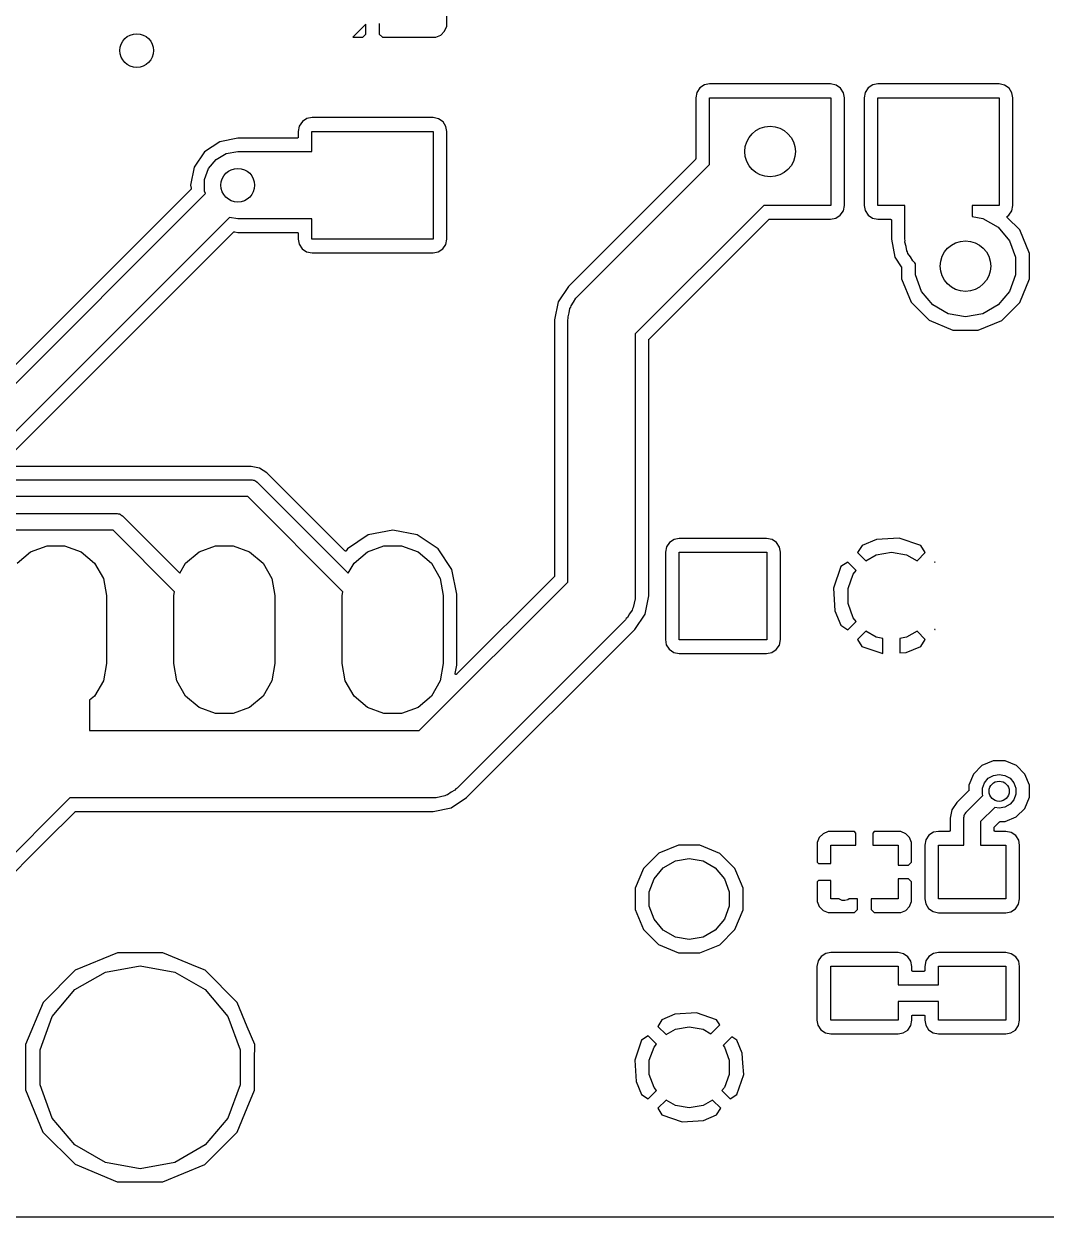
# Model space of a CAD drawing. Extents: x 0.3 to 75.7, y -92.7 to -2.
# Drawn here: x 48.62 to 63.8, y -92.72 to -75 of the extents above; entities that cross this region are included whole.
import ezdxf

# ---------------------------------------------------------------- set-up
doc = ezdxf.new("R2010")
doc.units = 0
doc.header["$MEASUREMENT"] = 0
doc.layers.add('BLACK', color=7, linetype='CONTINUOUS')

msp = doc.modelspace()

# ---------------------------------------------------------------- linework, layer by layer
at = {"layer": 'Black'}
for p, q in [((54.9, -75.0398), (54.9, -74.3456)), ((53.7, -75.0071), (53.5071, -75.2)), ((53.7, -75.1544), (53.7, -75.0071)), ((53.9, -75), (53.9, -75.1544)), ((54.8133, -75.1696), (54.8696, -75.1133)), ((54.8696, -75.1133), (54.9, -75.0398)), ((53.5071, -75.2), (53.6544, -75.2)), ((53.6544, -75.2), (53.7, -75.1544)), ((53.9, -75.1544), (53.9456, -75.2)), ((53.9456, -75.2), (54.7398, -75.2)), ((54.7398, -75.2), (54.8133, -75.1696)), ((58.6122, -76.0207), (58.5958, -76.1013)), ((58.6578, -75.9538), (58.6122, -76.0207)), ((58.726, -75.91), (58.6578, -75.9538)), ((58.8012, -75.8958), (58.726, -75.91)), ((60.5987, -75.8958), (58.8012, -75.8958)), ((60.6793, -75.9122), (60.5987, -75.8958)), ((60.7462, -75.9578), (60.6793, -75.9122)), ((60.79, -76.026), (60.7462, -75.9578)), ((61.1122, -76.0207), (61.0958, -76.1013)), ((61.1578, -75.9538), (61.1122, -76.0207)), ((61.226, -75.91), (61.1578, -75.9538)), ((61.3012, -75.8958), (61.226, -75.91)), ((63.0987, -75.8958), (61.3012, -75.8958)), ((63.1793, -75.9122), (63.0987, -75.8958)), ((63.2462, -75.9578), (63.1793, -75.9122)), ((63.29, -76.026), (63.2462, -75.9578)), ((58.5958, -76.1013), (58.5958, -77.0088)), ((58.8, -77.0929), (58.8, -76.1)), ((58.8, -76.1), (60.6, -76.1)), ((60.6, -76.1), (60.6, -77.7)), ((60.8042, -76.1012), (60.79, -76.026)), ((60.8042, -77.6987), (60.8042, -76.1012)), ((61.0958, -76.1013), (61.0958, -77.6988)), ((61.3, -77.7), (61.3, -76.1)), ((61.3, -76.1), (63.1, -76.1)), ((63.1, -76.1), (63.1, -77.7)), ((63.3042, -76.1012), (63.29, -76.026)), ((63.3042, -77.6987), (63.3042, -76.1012)), ((52.7122, -76.5207), (52.6958, -76.6013)), ((52.7578, -76.4538), (52.7122, -76.5207)), ((52.826, -76.41), (52.7578, -76.4538)), ((52.9012, -76.3958), (52.826, -76.41)), ((54.6987, -76.3958), (52.9012, -76.3958)), ((54.7793, -76.4122), (54.6987, -76.3958)), ((54.8462, -76.4578), (54.7793, -76.4122)), ((54.89, -76.526), (54.8462, -76.4578)), ((54.9042, -76.6012), (54.89, -76.526)), ((51.8013, -76.7), (51.5322, -76.7535)), ((52.6828, -76.7), (51.8013, -76.7)), ((52.6839, -76.6998), (52.6828, -76.7)), ((52.6851, -76.6998), (52.6839, -76.6998)), ((52.6862, -76.6994), (52.6851, -76.6998)), ((52.6873, -76.6992), (52.6862, -76.6994)), ((52.6883, -76.6986), (52.6873, -76.6992)), ((52.6893, -76.6983), (52.6883, -76.6986)), ((52.6902, -76.6975), (52.6893, -76.6983)), ((52.6912, -76.697), (52.6902, -76.6975)), ((52.6919, -76.6961), (52.6912, -76.697)), ((52.6928, -76.6954), (52.6919, -76.6961)), ((52.6934, -76.6944), (52.6928, -76.6954)), ((52.6941, -76.6935), (52.6934, -76.6944)), ((52.6945, -76.6924), (52.6941, -76.6935)), ((52.695, -76.6914), (52.6945, -76.6924)), ((52.6952, -76.6903), (52.695, -76.6914)), ((52.6956, -76.6893), (52.6952, -76.6903)), ((52.6958, -76.687), (52.6956, -76.6881)), ((52.6956, -76.6881), (52.6956, -76.6893)), ((52.6958, -76.6013), (52.6958, -76.687)), ((52.9, -76.9), (52.9, -76.6)), ((52.9, -76.6), (54.7, -76.6)), ((54.7, -76.6), (54.7, -78.2)), ((54.9042, -78.1987), (54.9042, -76.6012)), ((51.3052, -76.9052), (51.1535, -77.1322)), ((51.5322, -76.7535), (51.3052, -76.9052)), ((51.629, -76.9302), (51.8, -76.9)), ((51.8, -76.9), (52.9, -76.9)), ((51.367, -77.15), (51.4786, -77.017)), ((51.4786, -77.017), (51.629, -76.9302)), ((58.592, -77.018), (56.7059, -78.9041)), ((58.5923, -77.0176), (58.592, -77.018)), ((58.5928, -77.0172), (58.5923, -77.0176)), ((58.5936, -77.0157), (58.5928, -77.0172)), ((58.5946, -77.0143), (58.5936, -77.0157)), ((58.5948, -77.0138), (58.5946, -77.0143)), ((58.595, -77.0133), (58.5948, -77.0138)), ((58.5953, -77.0116), (58.595, -77.0133)), ((58.5958, -77.01), (58.5953, -77.0116)), ((58.5958, -77.0088), (58.5957, -77.0094)), ((58.5957, -77.0094), (58.5958, -77.01)), ((51.1535, -77.1322), (51.1003, -77.4)), ((51.3076, -77.3132), (51.367, -77.15)), ((56.8464, -79.0464), (58.8, -77.0929)), ((51.1003, -77.4), (51.1094, -77.446)), ((51.3076, -77.4868), (51.3076, -77.3132)), ((51.1059, -77.4578), (47.7174, -80.8462)), ((47.7964, -81.05), (51.3215, -77.525)), ((51.1069, -77.4562), (51.1059, -77.4578)), ((51.1081, -77.4548), (51.1069, -77.4562)), ((51.1082, -77.4544), (51.1081, -77.4548)), ((51.1084, -77.4541), (51.1082, -77.4544)), ((51.1089, -77.4523), (51.1084, -77.4541)), ((51.1095, -77.4505), (51.1089, -77.4523)), ((51.1094, -77.446), (51.1094, -77.4479)), ((51.1094, -77.4479), (51.1096, -77.4497)), ((51.1096, -77.4497), (51.1095, -77.4501)), ((51.1095, -77.4501), (51.1095, -77.4505)), ((51.3215, -77.525), (51.3076, -77.4868)), ((59.6071, -77.7), (57.7, -79.6071)), ((60.6, -77.7), (59.6071, -77.7)), ((60.7422, -77.8462), (60.7878, -77.7793)), ((60.7878, -77.7793), (60.8042, -77.6987)), ((61.0958, -77.6988), (61.11, -77.774)), ((61.11, -77.774), (61.1538, -77.8422)), ((61.7, -77.7), (61.3, -77.7)), ((61.7, -78.201), (61.7, -77.7)), ((63.1, -77.7), (62.7, -77.7)), ((62.7, -77.7), (62.7, -77.8658)), ((63.2422, -77.8462), (63.2878, -77.7793)), ((63.2878, -77.7793), (63.3042, -77.6987)), ((51.6755, -77.878), (48.0768, -81.4768)), ((51.8, -77.9), (51.6755, -77.878)), ((52.9, -77.9), (51.8, -77.9)), ((52.9, -78.2), (52.9, -77.9)), ((57.9038, -79.6861), (59.682, -77.908)), ((59.682, -77.908), (59.6824, -77.9077)), ((59.6824, -77.9077), (59.6828, -77.9072)), ((59.6828, -77.9072), (59.6843, -77.9064)), ((59.6843, -77.9064), (59.6857, -77.9054)), ((59.6857, -77.9054), (59.6862, -77.9052)), ((59.6862, -77.9052), (59.6867, -77.905)), ((59.6867, -77.905), (59.6884, -77.9047)), ((59.6884, -77.9047), (59.69, -77.9042)), ((59.69, -77.9042), (59.6906, -77.9043)), ((59.6906, -77.9043), (59.6912, -77.9042)), ((59.6912, -77.9042), (60.5988, -77.9042)), ((60.5988, -77.9042), (60.674, -77.89)), ((60.674, -77.89), (60.7422, -77.8462)), ((61.1538, -77.8422), (61.2207, -77.8878)), ((61.2207, -77.8878), (61.3013, -77.9042)), ((61.3013, -77.9042), (61.487, -77.9042)), ((61.487, -77.9042), (61.4881, -77.9044)), ((61.4881, -77.9044), (61.4893, -77.9044)), ((61.4893, -77.9044), (61.4903, -77.9048)), ((61.4903, -77.9048), (61.4914, -77.905)), ((61.4914, -77.905), (61.4924, -77.9055)), ((61.4924, -77.9055), (61.4935, -77.9059)), ((61.4935, -77.9059), (61.4944, -77.9066)), ((61.4944, -77.9066), (61.4954, -77.9072)), ((61.4954, -77.9072), (61.4961, -77.9081)), ((61.4961, -77.9081), (61.497, -77.9088)), ((61.497, -77.9088), (61.4975, -77.9098)), ((61.4975, -77.9098), (61.4983, -77.9107)), ((61.4983, -77.9107), (61.4986, -77.9117)), ((61.4986, -77.9117), (61.4992, -77.9127)), ((61.4992, -77.9127), (61.4994, -77.9138)), ((61.4994, -77.9138), (61.4998, -77.9149)), ((61.4998, -77.9149), (61.4998, -77.9161)), ((61.4998, -77.9161), (61.5, -77.9172)), ((61.5, -77.9172), (61.5, -78.1997)), ((62.7, -77.8658), (62.8575, -77.8936)), ((62.8575, -77.8936), (63.0839, -78.0243)), ((63.2173, -77.8699), (63.2175, -77.8679)), ((63.2173, -77.8702), (63.2173, -77.8699)), ((63.2173, -77.8704), (63.2173, -77.8702)), ((63.2178, -77.8724), (63.2173, -77.8704)), ((63.2175, -77.8679), (63.2177, -77.8659)), ((63.2177, -77.8659), (63.2178, -77.8657)), ((63.2178, -77.8654), (63.2188, -77.8637)), ((63.2178, -77.8657), (63.2178, -77.8654)), ((63.2183, -77.8743), (63.2178, -77.8724)), ((63.2184, -77.8745), (63.2183, -77.8743)), ((63.2185, -77.8748), (63.2184, -77.8745)), ((63.2196, -77.8764), (63.2185, -77.8748)), ((63.2188, -77.8637), (63.2196, -77.8618)), ((63.2196, -77.8618), (63.2198, -77.8617)), ((63.2207, -77.8781), (63.2196, -77.8764)), ((63.2198, -77.8617), (63.2199, -77.8614)), ((63.2199, -77.8614), (63.2214, -77.8601)), ((63.2209, -77.8783), (63.2207, -77.8781)), ((63.2211, -77.8785), (63.2209, -77.8783)), ((63.4058, -78.0636), (63.2211, -77.8785)), ((63.2214, -77.8601), (63.2228, -77.8586)), ((63.2228, -77.8586), (63.223, -77.8585)), ((63.223, -77.8585), (63.2232, -77.8584)), ((63.2232, -77.8584), (63.2422, -77.8462)), ((48.2836, -81.5528), (51.7422, -78.0941)), ((51.7422, -78.0941), (51.7438, -78.0931)), ((51.7438, -78.0931), (51.7452, -78.0919)), ((51.7452, -78.0919), (51.7456, -78.0918)), ((51.7456, -78.0918), (51.7459, -78.0916)), ((51.7459, -78.0916), (51.7477, -78.0911)), ((51.7477, -78.0911), (51.7495, -78.0905)), ((51.7495, -78.0905), (51.7499, -78.0905)), ((51.7499, -78.0905), (51.7503, -78.0904)), ((51.7503, -78.0904), (51.7521, -78.0906)), ((51.7521, -78.0906), (51.754, -78.0906)), ((51.754, -78.0906), (51.8013, -78.1)), ((51.8013, -78.1), (52.6828, -78.1)), ((52.6828, -78.1), (52.6839, -78.1002)), ((52.6839, -78.1002), (52.6851, -78.1002)), ((52.6851, -78.1002), (52.6862, -78.1006)), ((52.6862, -78.1006), (52.6873, -78.1008)), ((52.6873, -78.1008), (52.6883, -78.1014)), ((52.6883, -78.1014), (52.6893, -78.1017)), ((52.6893, -78.1017), (52.6902, -78.1025)), ((52.6902, -78.1025), (52.6912, -78.103)), ((52.6912, -78.103), (52.6919, -78.1039)), ((52.6919, -78.1039), (52.6928, -78.1046)), ((52.6928, -78.1046), (52.6934, -78.1056)), ((52.6934, -78.1056), (52.6941, -78.1065)), ((52.6941, -78.1065), (52.6945, -78.1076)), ((52.6945, -78.1076), (52.695, -78.1086)), ((52.695, -78.1086), (52.6952, -78.1097)), ((52.6952, -78.1097), (52.6956, -78.1107)), ((52.6956, -78.1107), (52.6956, -78.1119)), ((52.6956, -78.1119), (52.6958, -78.113)), ((52.6958, -78.113), (52.6958, -78.1988)), ((63.0839, -78.0243), (63.252, -78.2246)), ((63.5502, -78.4129), (63.4058, -78.0636)), ((52.6958, -78.1988), (52.71, -78.274)), ((52.71, -78.274), (52.7538, -78.3422)), ((54.7, -78.2), (52.9, -78.2)), ((54.8422, -78.3462), (54.8878, -78.2793)), ((54.8878, -78.2793), (54.9042, -78.1987)), ((61.5, -78.1997), (61.5535, -78.4688)), ((61.7038, -78.2227), (61.7, -78.201)), ((61.7019, -78.2446), (61.7038, -78.2227)), ((61.7188, -78.3077), (61.7019, -78.2446)), ((61.7302, -78.372), (61.7188, -78.3077)), ((63.252, -78.2246), (63.3414, -78.4703)), ((52.7538, -78.3422), (52.8207, -78.3878)), ((52.8207, -78.3878), (52.9013, -78.4042)), ((52.9013, -78.4042), (54.6988, -78.4042)), ((54.6988, -78.4042), (54.774, -78.39)), ((54.774, -78.39), (54.8422, -78.3462)), ((61.5535, -78.4688), (61.6478, -78.6099)), ((61.7412, -78.3911), (61.7302, -78.372)), ((61.7468, -78.4123), (61.7412, -78.3911)), ((61.7843, -78.4658), (61.7468, -78.4123)), ((61.817, -78.5224), (61.7843, -78.4658)), ((63.3414, -78.4703), (63.3414, -78.7318)), ((63.5498, -78.7908), (63.5502, -78.4129)), ((61.6478, -78.6099), (61.6484, -78.6113)), ((61.6484, -78.6113), (61.6492, -78.6127)), ((61.6492, -78.6127), (61.6493, -78.6134)), ((61.6493, -78.6134), (61.6496, -78.614)), ((61.6496, -78.614), (61.6497, -78.6156)), ((61.6497, -78.6156), (61.65, -78.6171)), ((61.65, -78.6171), (61.6498, -78.7892)), ((61.8338, -78.5366), (61.817, -78.5224)), ((61.8464, -78.5546), (61.8338, -78.5366)), ((61.8586, -78.5667), (61.8464, -78.5546)), ((61.8586, -78.7318), (61.8586, -78.5667)), ((61.6498, -78.7892), (61.7942, -79.1384)), ((61.948, -78.9775), (61.8586, -78.7318)), ((63.3414, -78.7318), (63.252, -78.9775)), ((63.4049, -79.1399), (63.5498, -78.7908)), ((56.7059, -78.9041), (56.5535, -79.1322)), ((62.1161, -79.1777), (61.948, -78.9775)), ((63.252, -78.9775), (63.0839, -79.1777)), ((56.5535, -79.1322), (56.5, -79.4013)), ((56.7302, -79.229), (56.7412, -79.2099)), ((56.7412, -79.2099), (56.7468, -79.1887)), ((56.7468, -79.1887), (56.7843, -79.1352)), ((56.7843, -79.1352), (56.817, -79.0786)), ((56.817, -79.0786), (56.8338, -79.0645)), ((56.8338, -79.0645), (56.8464, -79.0464)), ((61.7942, -79.1384), (62.0612, -79.4059)), ((62.3425, -79.3085), (62.1161, -79.1777)), ((63.0839, -79.1777), (62.8575, -79.3085)), ((63.1374, -79.4069), (63.4049, -79.1399)), ((56.7, -79.4), (56.7038, -79.3783)), ((56.7019, -79.3564), (56.7188, -79.2933)), ((56.7038, -79.3783), (56.7019, -79.3564)), ((56.7188, -79.2933), (56.7302, -79.229)), ((62.6, -79.3539), (62.3425, -79.3085)), ((62.8575, -79.3085), (62.6, -79.3539)), ((56.5, -79.4013), (56.5, -83.2047)), ((56.7, -83.2929), (56.7, -79.4)), ((62.0612, -79.4059), (62.4102, -79.5509)), ((62.4102, -79.5509), (62.7881, -79.5512)), ((62.7881, -79.5512), (63.1374, -79.4069)), ((57.7, -79.6071), (57.7, -83.5)), ((57.9, -79.6942), (57.9005, -79.6926)), ((57.9001, -79.6948), (57.9, -79.6942)), ((57.9, -79.6953), (57.9001, -79.6948)), ((57.9, -82.85), (57.9, -79.6953)), ((57.9005, -79.6926), (57.9008, -79.6909)), ((57.9008, -79.6909), (57.9011, -79.6904)), ((57.9011, -79.6904), (57.9012, -79.6898)), ((57.9012, -79.6898), (57.9022, -79.6885)), ((57.9022, -79.6885), (57.903, -79.687)), ((57.903, -79.687), (57.9035, -79.6866)), ((57.9035, -79.6866), (57.9038, -79.6861)), ((51.9987, -81.575), (48.2928, -81.575)), ((52.1243, -81.6), (51.9987, -81.575)), ((52.2307, -81.6711), (52.1243, -81.6)), ((53.3896, -82.83), (52.2307, -81.6711)), ((40.9518, -81.775), (52, -81.775)), ((52, -81.775), (52.0054, -81.776)), ((52.0054, -81.776), (52.0109, -81.7755)), ((52.0109, -81.7755), (52.0267, -81.7797)), ((52.0267, -81.7797), (52.0428, -81.7825)), ((52.0428, -81.7825), (52.0475, -81.7853)), ((52.0475, -81.7853), (52.0528, -81.7867)), ((52.0528, -81.7867), (52.0662, -81.7961)), ((52.0662, -81.7961), (52.0803, -81.8042)), ((52.0803, -81.8042), (52.0839, -81.8085)), ((52.0839, -81.8085), (52.0884, -81.8116)), ((52.0884, -81.8116), (53.4392, -83.1625)), ((51.9482, -82.025), (40.9, -82.025)), ((53.3603, -83.437), (51.9482, -82.025)), ((40.7518, -82.275), (50, -82.275)), ((50, -82.275), (50.0054, -82.276)), ((50.0054, -82.276), (50.0109, -82.2755)), ((50.0109, -82.2755), (50.0267, -82.2797)), ((50.0267, -82.2797), (50.0428, -82.2825)), ((50.0428, -82.2825), (50.0475, -82.2853)), ((50.0475, -82.2853), (50.0528, -82.2867)), ((50.0528, -82.2867), (50.0662, -82.2961)), ((50.0662, -82.2961), (50.0803, -82.3042)), ((50.0803, -82.3042), (50.0839, -82.3085)), ((50.0839, -82.3085), (50.0884, -82.3116)), ((50.0884, -82.3116), (50.9392, -83.1625)), ((49.9482, -82.525), (40.7, -82.525)), ((50.8603, -83.437), (49.9482, -82.525)), ((54.1, -82.5216), (53.7365, -82.5939)), ((54.4635, -82.5939), (54.1, -82.5216)), ((48.725, -82.8457), (48.9698, -82.7566)), ((48.9698, -82.7566), (49.2302, -82.7566)), ((49.2302, -82.7566), (49.475, -82.8457)), ((51.225, -82.8457), (51.4698, -82.7566)), ((51.4698, -82.7566), (51.7302, -82.7566)), ((51.7302, -82.7566), (51.975, -82.8457)), ((53.7365, -82.5939), (53.4284, -82.7998)), ((53.725, -82.8457), (53.9698, -82.7566)), ((53.9698, -82.7566), (54.2302, -82.7566)), ((54.2302, -82.7566), (54.475, -82.8457)), ((54.7716, -82.7998), (54.4635, -82.5939)), ((58.2078, -82.7038), (58.1622, -82.7707)), ((58.276, -82.66), (58.2078, -82.7038)), ((58.3512, -82.6458), (58.276, -82.66)), ((59.6487, -82.6458), (58.3512, -82.6458)), ((59.7293, -82.6622), (59.6487, -82.6458)), ((59.7962, -82.7078), (59.7293, -82.6622)), ((59.84, -82.776), (59.7962, -82.7078)), ((61.0644, -82.751), (60.9969, -82.8554)), ((61.2801, -82.6616), (61.0644, -82.751)), ((61.618, -82.6414), (61.2801, -82.6616)), ((61.9358, -82.7513), (61.618, -82.6414)), ((62.0031, -82.8554), (61.9358, -82.7513)), ((48.5255, -83.0131), (48.725, -82.8457)), ((49.475, -82.8457), (49.6745, -83.0131)), ((51.0255, -83.0131), (51.225, -82.8457)), ((51.975, -82.8457), (52.1745, -83.0131)), ((53.3897, -82.83), (53.3896, -82.83)), ((53.3898, -82.8302), (53.3897, -82.83)), ((53.3915, -82.8313), (53.3898, -82.8302)), ((53.3933, -82.8325), (53.3915, -82.8313)), ((53.3934, -82.8326), (53.3933, -82.8325)), ((53.3935, -82.8327), (53.3934, -82.8326)), ((53.3956, -82.8332), (53.3935, -82.8327)), ((53.3976, -82.8337), (53.3956, -82.8332)), ((53.3978, -82.8337), (53.3976, -82.8337)), ((53.3979, -82.8337), (53.3978, -82.8337)), ((53.4, -82.8335), (53.3979, -82.8337)), ((53.4021, -82.8333), (53.4, -82.8335)), ((53.4023, -82.8333), (53.4021, -82.8333)), ((53.4024, -82.8332), (53.4023, -82.8333)), ((53.4043, -82.8323), (53.4024, -82.8332)), ((53.4062, -82.8314), (53.4043, -82.8323)), ((53.4063, -82.8313), (53.4062, -82.8314)), ((53.4065, -82.8312), (53.4063, -82.8313)), ((53.4079, -82.8297), (53.4065, -82.8312)), ((53.4094, -82.8282), (53.4079, -82.8297)), ((53.4095, -82.8281), (53.4094, -82.8282)), ((53.4096, -82.828), (53.4095, -82.8281)), ((53.4284, -82.7998), (53.4096, -82.828)), ((53.5255, -83.0131), (53.725, -82.8457)), ((54.475, -82.8457), (54.6745, -83.0131)), ((54.9774, -83.1079), (54.7716, -82.7998)), ((57.9, -83.4987), (57.9, -82.85)), ((58.1622, -82.7707), (58.1458, -82.8513)), ((58.1458, -82.8513), (58.1458, -84.1488)), ((58.35, -84.15), (58.35, -82.85)), ((58.35, -82.85), (59.65, -82.85)), ((59.65, -82.85), (59.65, -84.15)), ((59.8542, -82.8512), (59.84, -82.776)), ((59.8542, -82.8572), (59.8542, -82.8512)), ((59.8542, -83.3802), (59.8542, -82.8572)), ((60.9969, -82.8554), (61.1193, -82.9778)), ((61.1193, -82.9778), (61.2768, -82.8869)), ((61.2768, -82.8869), (61.5, -82.8475)), ((61.5, -82.8475), (61.7232, -82.8869)), ((61.7232, -82.8869), (61.8807, -82.9778)), ((61.8807, -82.9778), (62.0031, -82.8554)), ((49.6745, -83.0131), (49.8048, -83.2387)), ((50.9392, -83.1625), (51.0255, -83.0131)), ((52.1745, -83.0131), (52.3048, -83.2387)), ((53.4392, -83.1625), (53.5255, -83.0131)), ((54.6745, -83.0131), (54.8048, -83.2387)), ((55.05, -83.4726), (54.9774, -83.1079)), ((60.7513, -83.0642), (60.6414, -83.382)), ((60.8554, -82.9969), (60.7513, -83.0642)), ((60.9794, -83.1208), (60.8554, -82.9969)), ((62.1446, -82.9969), (62.1414, -83)), ((62.1414, -83), (62.1494, -83)), ((62.1494, -83), (62.1446, -82.9969)), ((49.8048, -83.2387), (49.85, -83.4952)), ((52.3048, -83.2387), (52.35, -83.4952)), ((54.8048, -83.2387), (54.85, -83.4952)), ((56.4962, -83.2139), (55.0474, -84.6627)), ((56.4965, -83.2134), (56.4962, -83.2139)), ((56.497, -83.213), (56.4965, -83.2134)), ((56.4978, -83.2115), (56.497, -83.213)), ((56.4988, -83.2102), (56.4978, -83.2115)), ((56.4989, -83.2096), (56.4988, -83.2102)), ((56.4992, -83.2091), (56.4989, -83.2096)), ((56.4995, -83.2074), (56.4992, -83.2091)), ((56.4999, -83.2058), (56.4995, -83.2074)), ((56.5, -83.2047), (56.4999, -83.2052)), ((56.4999, -83.2052), (56.4999, -83.2058)), ((60.8574, -83.3867), (60.9349, -83.1738)), ((60.9349, -83.1738), (60.9794, -83.1208)), ((50.85, -83.4952), (50.8603, -83.437)), ((53.35, -83.4952), (53.3603, -83.437)), ((54.4929, -85.5), (56.7, -83.2929)), ((59.8542, -84.1428), (59.8542, -83.3802)), ((60.6414, -83.382), (60.6616, -83.7199)), ((60.8574, -83.6133), (60.8574, -83.3867)), ((49.85, -83.4952), (49.85, -84.5048)), ((50.85, -84.5048), (50.85, -83.4952)), ((52.35, -83.4952), (52.35, -84.5048)), ((53.35, -84.5048), (53.35, -83.4952)), ((54.85, -83.4952), (54.85, -84.5048)), ((55.05, -84.5274), (55.05, -83.4726)), ((57.6812, -83.6067), (57.6698, -83.671)), ((57.6981, -83.5436), (57.6812, -83.6067)), ((57.7, -83.5), (57.6962, -83.5217)), ((57.6962, -83.5217), (57.6981, -83.5436)), ((57.8465, -83.7678), (57.9, -83.4987)), ((60.9349, -83.8262), (60.8574, -83.6133)), ((57.583, -83.8214), (57.5662, -83.8355)), ((57.6157, -83.7648), (57.583, -83.8214)), ((57.6532, -83.7113), (57.6157, -83.7648)), ((57.6588, -83.6901), (57.6532, -83.7113)), ((57.6698, -83.671), (57.6588, -83.6901)), ((57.6941, -83.9959), (57.8465, -83.7678)), ((60.6616, -83.7199), (60.751, -83.9356)), ((57.5536, -83.8536), (55.0536, -86.3536)), ((55.1959, -86.4941), (57.6941, -83.9959)), ((57.5662, -83.8355), (57.5536, -83.8536)), ((60.751, -83.9356), (60.8554, -84.0031)), ((60.8554, -84.0031), (60.9794, -83.8792)), ((60.9794, -83.8792), (60.9349, -83.8262)), ((58.1458, -84.1488), (58.16, -84.224)), ((59.65, -84.15), (58.35, -84.15)), ((59.8378, -84.2293), (59.8542, -84.1487)), ((59.8542, -84.1487), (59.8542, -84.1428)), ((61.1193, -84.0222), (60.9969, -84.1446)), ((60.9969, -84.1446), (61.0642, -84.2487)), ((61.2768, -84.1131), (61.1193, -84.0222)), ((61.375, -84.1304), (61.2768, -84.1131)), ((61.375, -84.3562), (61.375, -84.1304)), ((61.7232, -84.1131), (61.625, -84.1304)), ((61.625, -84.1304), (61.625, -84.344)), ((61.8807, -84.0222), (61.7232, -84.1131)), ((62.0031, -84.1446), (61.8807, -84.0222)), ((61.9356, -84.249), (62.0031, -84.1446)), ((62.1414, -84), (62.1446, -84.0031)), ((62.1494, -84), (62.1414, -84)), ((62.1446, -84.0031), (62.1494, -84)), ((58.16, -84.224), (58.2038, -84.2922)), ((58.2038, -84.2922), (58.2707, -84.3378)), ((58.2707, -84.3378), (58.3513, -84.3542)), ((59.6488, -84.3542), (59.724, -84.34)), ((59.724, -84.34), (59.7922, -84.2962)), ((59.7922, -84.2962), (59.8378, -84.2293)), ((61.0642, -84.2487), (61.375, -84.3562)), ((61.625, -84.344), (61.7199, -84.3384)), ((61.7199, -84.3384), (61.9356, -84.249)), ((49.85, -84.5048), (49.8048, -84.7613)), ((50.8952, -84.7613), (50.85, -84.5048)), ((52.35, -84.5048), (52.3048, -84.7613)), ((53.3952, -84.7613), (53.35, -84.5048)), ((54.85, -84.5048), (54.8048, -84.7613)), ((55.0254, -84.651), (55.05, -84.5274)), ((58.3513, -84.3542), (59.6488, -84.3542)), ((55.0252, -84.6524), (55.0254, -84.6517)), ((55.0254, -84.6539), (55.0252, -84.6524)), ((55.0253, -84.6555), (55.0254, -84.6539)), ((55.0255, -84.6562), (55.0253, -84.6555)), ((55.0254, -84.6517), (55.0254, -84.651)), ((55.0256, -84.6569), (55.0255, -84.6562)), ((55.0263, -84.6583), (55.0256, -84.6569)), ((55.0268, -84.6598), (55.0263, -84.6583)), ((55.0272, -84.6603), (55.0268, -84.6598)), ((55.0275, -84.661), (55.0272, -84.6603)), ((55.0286, -84.6621), (55.0275, -84.661)), ((55.0296, -84.6633), (55.0286, -84.6621)), ((55.0302, -84.6636), (55.0296, -84.6633)), ((55.0307, -84.6641), (55.0302, -84.6636)), ((55.0321, -84.6648), (55.0307, -84.6641)), ((55.0335, -84.6656), (55.0321, -84.6648)), ((55.0342, -84.6658), (55.0335, -84.6656)), ((55.0348, -84.6661), (55.0342, -84.6658)), ((55.0364, -84.6662), (55.0348, -84.6661)), ((55.0379, -84.6665), (55.0364, -84.6662)), ((55.0386, -84.6664), (55.0379, -84.6665)), ((55.0393, -84.6664), (55.0386, -84.6664)), ((55.0408, -84.666), (55.0393, -84.6664)), ((55.0423, -84.6658), (55.0408, -84.666)), ((55.043, -84.6655), (55.0423, -84.6658)), ((55.0437, -84.6653), (55.043, -84.6655)), ((55.0449, -84.6644), (55.0437, -84.6653)), ((55.0463, -84.6636), (55.0449, -84.6644)), ((55.0468, -84.6631), (55.0463, -84.6636)), ((55.0474, -84.6627), (55.0468, -84.6631)), ((49.8048, -84.7613), (49.6745, -84.9869)), ((51.0255, -84.9869), (50.8952, -84.7613)), ((52.3048, -84.7613), (52.1745, -84.9869)), ((53.5255, -84.9869), (53.3952, -84.7613)), ((54.8048, -84.7613), (54.6745, -84.9869)), ((49.6745, -84.9869), (49.6, -85.0494)), ((49.6, -85.0494), (49.6, -85.5)), ((51.225, -85.1543), (51.0255, -84.9869)), ((52.1745, -84.9869), (51.975, -85.1543)), ((53.725, -85.1543), (53.5255, -84.9869)), ((54.6745, -84.9869), (54.475, -85.1543)), ((51.4698, -85.2434), (51.225, -85.1543)), ((51.975, -85.1543), (51.7302, -85.2434)), ((53.9698, -85.2434), (53.725, -85.1543)), ((54.475, -85.1543), (54.2302, -85.2434)), ((51.7302, -85.2434), (51.4698, -85.2434)), ((54.2302, -85.2434), (53.9698, -85.2434)), ((49.6, -85.5), (54.4929, -85.5)), ((62.8454, -86.0183), (62.7187, -86.1448)), ((63.0109, -85.9499), (62.8454, -86.0183)), ((63.1899, -85.9501), (63.0109, -85.9499)), ((63.3552, -86.0187), (63.1899, -85.9501)), ((63.4817, -86.1454), (63.3552, -86.0187)), ((62.7187, -86.1448), (62.6501, -86.3101)), ((62.8529, -86.3564), (62.8827, -86.2745)), ((62.8827, -86.2745), (62.9387, -86.2078)), ((62.9387, -86.2078), (63.0142, -86.1642)), ((63.0142, -86.1642), (63.1, -86.149)), ((63.1, -86.149), (63.1858, -86.1642)), ((63.1858, -86.1642), (63.2613, -86.2078)), ((63.2613, -86.2078), (63.3173, -86.2745)), ((63.3173, -86.2745), (63.3471, -86.3564)), ((63.5501, -86.3109), (63.4817, -86.1454)), ((54.871, -86.4698), (54.8067, -86.4812)), ((54.8901, -86.4588), (54.871, -86.4698)), ((54.9113, -86.4532), (54.8901, -86.4588)), ((54.9648, -86.4157), (54.9113, -86.4532)), ((55.0214, -86.383), (54.9648, -86.4157)), ((55.0355, -86.3662), (55.0214, -86.383)), ((55.0536, -86.3536), (55.0355, -86.3662)), ((62.6462, -86.3942), (62.4711, -86.5693)), ((62.6116, -86.7116), (62.86, -86.4632)), ((62.6465, -86.3937), (62.6462, -86.3942)), ((62.647, -86.3933), (62.6465, -86.3937)), ((62.6478, -86.3919), (62.647, -86.3933)), ((62.6488, -86.3905), (62.6478, -86.3919)), ((62.6489, -86.3899), (62.6488, -86.3905)), ((62.6492, -86.3894), (62.6489, -86.3899)), ((62.6495, -86.3878), (62.6492, -86.3894)), ((62.65, -86.3861), (62.6495, -86.3878)), ((62.65, -86.385), (62.6499, -86.3855)), ((62.6499, -86.3855), (62.65, -86.3861)), ((62.6501, -86.3101), (62.65, -86.385)), ((62.8529, -86.4436), (62.8529, -86.3564)), ((62.86, -86.4632), (62.8529, -86.4436)), ((63.3471, -86.4436), (63.3173, -86.5255)), ((63.3471, -86.3564), (63.3471, -86.4436)), ((63.5499, -86.4899), (63.5501, -86.3109)), ((49.3071, -86.5), (47.9536, -87.8536)), ((54.7, -86.5), (49.3071, -86.5)), ((54.6987, -86.7), (54.9678, -86.6465)), ((54.7217, -86.4962), (54.7, -86.5)), ((54.7436, -86.4981), (54.7217, -86.4962)), ((54.8067, -86.4812), (54.7436, -86.4981)), ((54.9678, -86.6465), (55.1959, -86.4941)), ((62.4711, -86.5693), (62.4, -86.6757)), ((63.0369, -86.6398), (62.825, -86.8518)), ((63.1, -86.651), (63.0369, -86.6398)), ((63.1858, -86.6358), (63.1, -86.651)), ((63.2613, -86.5922), (63.1858, -86.6358)), ((63.3173, -86.5255), (63.2613, -86.5922)), ((63.3546, -86.7817), (63.4813, -86.6552)), ((63.4813, -86.6552), (63.5499, -86.4899)), ((48.9415, -87.1484), (49.3861, -86.7038)), ((49.3861, -86.7038), (49.3866, -86.7035)), ((49.3866, -86.7035), (49.387, -86.703)), ((49.387, -86.703), (49.3884, -86.7022)), ((49.3884, -86.7022), (49.3898, -86.7012)), ((49.3898, -86.7012), (49.3904, -86.7011)), ((49.3904, -86.7011), (49.3909, -86.7008)), ((49.3909, -86.7008), (49.3926, -86.7005)), ((49.3926, -86.7005), (49.3942, -86.7)), ((49.3942, -86.7), (49.3948, -86.7001)), ((49.3948, -86.7001), (49.3953, -86.7)), ((49.3953, -86.7), (54.6987, -86.7)), ((62.4, -86.6757), (62.375, -86.8013)), ((62.375, -86.8013), (62.375, -86.9828)), ((62.575, -86.8), (62.576, -86.7946)), ((62.575, -87.2), (62.575, -86.8)), ((62.5755, -86.7891), (62.5797, -86.7733)), ((62.576, -86.7946), (62.5755, -86.7891)), ((62.5797, -86.7733), (62.5825, -86.7572)), ((62.5825, -86.7572), (62.5853, -86.7525)), ((62.5853, -86.7525), (62.5867, -86.7472)), ((62.5867, -86.7472), (62.5961, -86.7338)), ((62.5961, -86.7338), (62.6042, -86.7197)), ((62.6042, -86.7197), (62.6085, -86.7161)), ((62.6085, -86.7161), (62.6116, -86.7116)), ((63.1891, -86.8501), (63.3546, -86.7817)), ((60.5602, -87), (60.4867, -87.0304)), ((60.9544, -87), (60.5602, -87)), ((60.975, -87.0206), (60.9544, -87)), ((61.2456, -87), (61.225, -87.0206)), ((61.6398, -87), (61.2456, -87)), ((61.7133, -87.0304), (61.6398, -87)), ((62.126, -87.01), (62.0578, -87.0538)), ((62.2012, -86.9958), (62.126, -87.01)), ((62.362, -86.9958), (62.2012, -86.9958)), ((62.3631, -86.9956), (62.362, -86.9958)), ((62.3643, -86.9956), (62.3631, -86.9956)), ((62.3653, -86.9952), (62.3643, -86.9956)), ((62.3664, -86.995), (62.3653, -86.9952)), ((62.3674, -86.9945), (62.3664, -86.995)), ((62.3685, -86.9941), (62.3674, -86.9945)), ((62.3694, -86.9934), (62.3685, -86.9941)), ((62.3704, -86.9928), (62.3694, -86.9934)), ((62.3711, -86.9919), (62.3704, -86.9928)), ((62.372, -86.9912), (62.3711, -86.9919)), ((62.3725, -86.9902), (62.372, -86.9912)), ((62.3733, -86.9893), (62.3725, -86.9902)), ((62.3736, -86.9883), (62.3733, -86.9893)), ((62.3742, -86.9873), (62.3736, -86.9883)), ((62.3744, -86.9862), (62.3742, -86.9873)), ((62.3748, -86.9851), (62.3744, -86.9862)), ((62.375, -86.9828), (62.3748, -86.9839)), ((62.3748, -86.9839), (62.3748, -86.9851)), ((62.825, -86.8518), (62.825, -87.2)), ((63.025, -86.9389), (63.0255, -86.9372)), ((63.0251, -86.9394), (63.025, -86.9389)), ((63.025, -86.94), (63.0251, -86.9394)), ((63.025, -86.9828), (63.025, -86.94)), ((63.0252, -86.9839), (63.025, -86.9828)), ((63.0252, -86.9851), (63.0252, -86.9839)), ((63.0256, -86.9862), (63.0252, -86.9851)), ((63.0255, -86.9372), (63.0258, -86.9356)), ((63.0258, -86.9873), (63.0256, -86.9862)), ((63.0258, -86.9356), (63.0261, -86.9351)), ((63.0264, -86.9883), (63.0258, -86.9873)), ((63.0261, -86.9351), (63.0262, -86.9345)), ((63.0262, -86.9345), (63.0272, -86.9331)), ((63.0267, -86.9893), (63.0264, -86.9883)), ((63.0275, -86.9902), (63.0267, -86.9893)), ((63.0272, -86.9331), (63.028, -86.9316)), ((63.028, -86.9912), (63.0275, -86.9902)), ((63.028, -86.9316), (63.0285, -86.9313)), ((63.0289, -86.9919), (63.028, -86.9912)), ((63.0285, -86.9313), (63.0288, -86.9308)), ((63.0288, -86.9308), (63.1058, -86.8538)), ((63.0296, -86.9928), (63.0289, -86.9919)), ((63.0306, -86.9934), (63.0296, -86.9928)), ((63.0315, -86.9941), (63.0306, -86.9934)), ((63.0326, -86.9945), (63.0315, -86.9941)), ((63.0336, -86.995), (63.0326, -86.9945)), ((63.0347, -86.9952), (63.0336, -86.995)), ((63.0357, -86.9956), (63.0347, -86.9952)), ((63.0369, -86.9956), (63.0357, -86.9956)), ((63.038, -86.9958), (63.0369, -86.9956)), ((63.1987, -86.9958), (63.038, -86.9958)), ((63.1058, -86.8538), (63.1063, -86.8535)), ((63.1063, -86.8535), (63.1066, -86.853)), ((63.1066, -86.853), (63.1081, -86.8522)), ((63.1081, -86.8522), (63.1095, -86.8512)), ((63.1095, -86.8512), (63.1101, -86.8511)), ((63.1101, -86.8511), (63.1106, -86.8508)), ((63.1106, -86.8508), (63.1122, -86.8505)), ((63.1122, -86.8505), (63.1139, -86.8501)), ((63.1139, -86.8501), (63.1144, -86.8501)), ((63.1144, -86.8501), (63.115, -86.85)), ((63.115, -86.85), (63.1891, -86.8501)), ((63.2793, -87.0122), (63.1987, -86.9958)), ((63.3462, -87.0578), (63.2793, -87.0122)), ((48.0959, -87.9941), (48.9415, -87.1484)), ((48.9415, -87.1484), (48.9415, -87.1484)), ((60.4304, -87.0867), (60.4, -87.1602)), ((60.4, -87.1602), (60.4, -87.4544)), ((60.4867, -87.0304), (60.4304, -87.0867)), ((60.975, -87.2), (60.975, -87.0206)), ((61.225, -87.0206), (61.225, -87.2)), ((61.7696, -87.0867), (61.7133, -87.0304)), ((61.8, -87.1602), (61.7696, -87.0867)), ((61.8, -87.2), (61.8, -87.1602)), ((62.0122, -87.1207), (61.9958, -87.2013)), ((62.0578, -87.0538), (62.0122, -87.1207)), ((63.39, -87.126), (63.3462, -87.0578)), ((63.4042, -87.2012), (63.39, -87.126)), ((58.0474, -87.3214), (57.8222, -87.5462)), ((58.3416, -87.1999), (58.0474, -87.3214)), ((58.6598, -87.2001), (58.3416, -87.1999)), ((58.9538, -87.3222), (58.6598, -87.2001)), ((59.1786, -87.5474), (58.9538, -87.3222)), ((60.6, -87.475), (60.6, -87.2)), ((60.6, -87.2), (60.975, -87.2)), ((61.225, -87.2), (61.6, -87.2)), ((61.6, -87.2), (61.6, -87.5)), ((61.8, -87.4544), (61.8, -87.2)), ((61.9958, -87.2013), (61.9958, -87.9988)), ((62.2, -88), (62.2, -87.2)), ((62.2, -87.2), (62.575, -87.2)), ((62.825, -87.2), (63.2, -87.2)), ((63.2, -87.2), (63.2, -88)), ((63.4042, -87.7759), (63.4042, -87.2012)), ((57.9784, -87.6989), (58.1129, -87.5386)), ((58.1129, -87.5386), (58.294, -87.434)), ((58.294, -87.434), (58.5, -87.3977)), ((58.5, -87.3977), (58.706, -87.434)), ((58.706, -87.434), (58.8871, -87.5386)), ((58.8871, -87.5386), (59.0216, -87.6989)), ((60.4, -87.4544), (60.4206, -87.475)), ((60.4206, -87.475), (60.6, -87.475)), ((61.6, -87.5), (61.7544, -87.5)), ((61.7544, -87.5), (61.8, -87.4544)), ((57.8222, -87.5462), (57.7001, -87.8402)), ((57.9069, -87.8954), (57.9784, -87.6989)), ((59.0216, -87.6989), (59.0931, -87.8954)), ((59.2603, -87.7452), (59.1786, -87.5474)), ((61.6, -87.7), (61.6, -88)), ((61.7544, -87.7), (61.6, -87.7)), ((61.8, -87.7456), (61.7544, -87.7)), ((57.7001, -87.8402), (57.6999, -88.1584)), ((57.9069, -88.1046), (57.9069, -87.8954)), ((59.0931, -87.8954), (59.0931, -88.1046)), ((59.3001, -87.8416), (59.2603, -87.7452)), ((59.2999, -88.1598), (59.3001, -87.8416)), ((60.4206, -87.725), (60.4, -87.7456)), ((60.4, -87.7456), (60.4, -88.0398)), ((60.6, -87.725), (60.4206, -87.725)), ((60.6, -88), (60.6, -87.725)), ((61.8, -88.0398), (61.8, -87.7456)), ((63.4042, -87.9987), (63.4042, -87.7759)), ((60.4, -88.0398), (60.4304, -88.1133)), ((60.7259, -88), (60.6, -88)), ((60.7283, -88.0024), (60.7259, -88)), ((60.7676, -88.0207), (60.7283, -88.0024)), ((60.8109, -88.0245), (60.7676, -88.0207)), ((60.8528, -88.0133), (60.8109, -88.0245)), ((60.8718, -88), (60.8528, -88.0133)), ((61, -88), (60.8718, -88)), ((61, -88.1544), (61, -88)), ((61.6, -88), (61.2, -88)), ((61.2, -88), (61.2, -88.1544)), ((61.7696, -88.1133), (61.8, -88.0398)), ((61.9958, -87.9988), (62.01, -88.074)), ((62.01, -88.074), (62.0538, -88.1422)), ((63.2, -88), (62.2, -88)), ((63.3878, -88.0793), (63.4042, -87.9987)), ((57.6999, -88.1584), (57.8214, -88.4526)), ((57.9784, -88.3011), (57.9069, -88.1046)), ((59.0931, -88.1046), (59.0216, -88.3011)), ((59.1778, -88.4538), (59.2999, -88.1598)), ((60.4304, -88.1133), (60.4867, -88.1696)), ((60.4867, -88.1696), (60.5602, -88.2)), ((60.5602, -88.2), (60.9544, -88.2)), ((60.9544, -88.2), (61, -88.1544)), ((61.2, -88.1544), (61.2456, -88.2)), ((61.2456, -88.2), (61.6398, -88.2)), ((61.6398, -88.2), (61.7133, -88.1696)), ((61.7133, -88.1696), (61.7696, -88.1133)), ((62.0538, -88.1422), (62.1207, -88.1878)), ((62.1207, -88.1878), (62.2013, -88.2042)), ((62.2013, -88.2042), (63.1988, -88.2042)), ((63.1988, -88.2042), (63.274, -88.19)), ((63.274, -88.19), (63.3422, -88.1462)), ((63.3422, -88.1462), (63.3878, -88.0793)), ((58.1129, -88.4614), (57.9784, -88.3011)), ((59.0216, -88.3011), (58.8871, -88.4614)), ((57.8214, -88.4526), (58.0462, -88.6778)), ((58.294, -88.566), (58.1129, -88.4614)), ((58.5, -88.6023), (58.294, -88.566)), ((58.706, -88.566), (58.5, -88.6023)), ((58.8871, -88.4614), (58.706, -88.566)), ((58.9526, -88.6786), (59.1778, -88.4538)), ((58.0462, -88.6778), (58.3402, -88.7999)), ((58.6584, -88.8001), (58.9526, -88.6786)), ((50.0133, -88.7997), (49.3883, -89.058)), ((50.6896, -88.8003), (50.0133, -88.7997)), ((51.1995, -89.012), (50.6896, -88.8003)), ((58.3402, -88.7999), (58.6584, -88.8001)), ((60.4122, -88.9207), (60.3958, -89.0013)), ((60.4578, -88.8538), (60.4122, -88.9207)), ((60.526, -88.81), (60.4578, -88.8538)), ((60.6012, -88.7958), (60.526, -88.81)), ((61.5987, -88.7958), (60.6012, -88.7958)), ((61.6793, -88.8122), (61.5987, -88.7958)), ((61.7462, -88.8578), (61.6793, -88.8122)), ((61.79, -88.926), (61.7462, -88.8578)), ((61.8042, -89.0012), (61.79, -88.926)), ((62.0122, -88.9207), (61.9958, -89.0013)), ((62.0578, -88.8538), (62.0122, -88.9207)), ((62.126, -88.81), (62.0578, -88.8538)), ((62.2012, -88.7958), (62.126, -88.81)), ((63.1987, -88.7958), (62.2012, -88.7958)), ((63.2793, -88.8122), (63.1987, -88.7958)), ((63.3462, -88.8578), (63.2793, -88.8122)), ((63.39, -88.926), (63.3462, -88.8578)), ((63.4042, -89.0012), (63.39, -88.926)), ((49.3883, -89.058), (48.9097, -89.5358)), ((49.3821, -89.3465), (49.835, -89.0851)), ((49.835, -89.0851), (50.35, -88.9943)), ((50.35, -88.9943), (50.865, -89.0851)), ((50.865, -89.0851), (51.3179, -89.3465)), ((51.3142, -89.0597), (51.1995, -89.012)), ((51.1995, -89.012), (51.1995, -89.012)), ((51.792, -89.5383), (51.3142, -89.0597)), ((60.3958, -89.0013), (60.3958, -89.7988)), ((60.6, -89.8), (60.6, -89)), ((60.6, -89), (61.6, -89)), ((61.6, -89), (61.6, -89.275)), ((61.8042, -89.062), (61.8042, -89.0012)), ((61.8044, -89.0631), (61.8042, -89.062)), ((61.8044, -89.0643), (61.8044, -89.0631)), ((61.8048, -89.0653), (61.8044, -89.0643)), ((61.805, -89.0664), (61.8048, -89.0653)), ((61.8055, -89.0674), (61.805, -89.0664)), ((61.8059, -89.0685), (61.8055, -89.0674)), ((61.8066, -89.0694), (61.8059, -89.0685)), ((61.8072, -89.0704), (61.8066, -89.0694)), ((61.8081, -89.0711), (61.8072, -89.0704)), ((61.8088, -89.072), (61.8081, -89.0711)), ((61.8098, -89.0725), (61.8088, -89.072)), ((61.8107, -89.0733), (61.8098, -89.0725)), ((61.8117, -89.0736), (61.8107, -89.0733)), ((61.8127, -89.0742), (61.8117, -89.0736)), ((61.8138, -89.0744), (61.8127, -89.0742)), ((61.8149, -89.0748), (61.8138, -89.0744)), ((61.8161, -89.0748), (61.8149, -89.0748)), ((61.8172, -89.075), (61.8161, -89.0748)), ((61.9828, -89.075), (61.8172, -89.075)), ((61.9839, -89.0748), (61.9828, -89.075)), ((61.9851, -89.0748), (61.9839, -89.0748)), ((61.9862, -89.0744), (61.9851, -89.0748)), ((61.9873, -89.0742), (61.9862, -89.0744)), ((61.9883, -89.0736), (61.9873, -89.0742)), ((61.9893, -89.0733), (61.9883, -89.0736)), ((61.9902, -89.0725), (61.9893, -89.0733)), ((61.9912, -89.072), (61.9902, -89.0725)), ((61.9919, -89.0711), (61.9912, -89.072)), ((61.9928, -89.0704), (61.9919, -89.0711)), ((61.9934, -89.0694), (61.9928, -89.0704)), ((61.9941, -89.0685), (61.9934, -89.0694)), ((61.9945, -89.0674), (61.9941, -89.0685)), ((61.995, -89.0664), (61.9945, -89.0674)), ((61.9952, -89.0653), (61.995, -89.0664)), ((61.9956, -89.0643), (61.9952, -89.0653)), ((61.9958, -89.062), (61.9956, -89.0631)), ((61.9956, -89.0631), (61.9956, -89.0643)), ((61.9958, -89.0013), (61.9958, -89.062)), ((62.2, -89.275), (62.2, -89)), ((62.2, -89), (63.2, -89)), ((63.2, -89), (63.2, -89.8)), ((63.4042, -89.7987), (63.4042, -89.0012)), ((61.6, -89.275), (62.2, -89.275)), ((49.046, -89.7471), (49.3821, -89.3465)), ((51.3179, -89.3465), (51.654, -89.7471)), ((48.9097, -89.5358), (48.6503, -90.1604)), ((51.9408, -89.8984), (51.792, -89.5383)), ((62.2, -89.525), (61.6, -89.525)), ((61.6, -89.525), (61.6, -89.8)), ((62.2, -89.8), (62.2, -89.525)), ((48.8671, -90.2385), (49.046, -89.7471)), ((51.654, -89.7471), (51.8329, -90.2385)), ((58.0947, -89.7924), (58.033, -89.8916)), ((58.2881, -89.7122), (58.0947, -89.7924)), ((58.6061, -89.6913), (58.2881, -89.7122)), ((58.9056, -89.7928), (58.6061, -89.6913)), ((58.9535, -89.8698), (58.9056, -89.7928)), ((60.3958, -89.7988), (60.41, -89.874)), ((61.6, -89.8), (60.6, -89.8)), ((61.7878, -89.8793), (61.8042, -89.7987)), ((61.8042, -89.738), (61.8044, -89.7369)), ((61.8042, -89.7987), (61.8042, -89.738)), ((61.8044, -89.7357), (61.8048, -89.7347)), ((61.8044, -89.7369), (61.8044, -89.7357)), ((61.8048, -89.7347), (61.805, -89.7336)), ((61.805, -89.7336), (61.8055, -89.7326)), ((61.8055, -89.7326), (61.8059, -89.7315)), ((61.8059, -89.7315), (61.8066, -89.7306)), ((61.8066, -89.7306), (61.8072, -89.7296)), ((61.8072, -89.7296), (61.8081, -89.7289)), ((61.8081, -89.7289), (61.8088, -89.728)), ((61.8088, -89.728), (61.8098, -89.7275)), ((61.8098, -89.7275), (61.8107, -89.7267)), ((61.8107, -89.7267), (61.8117, -89.7264)), ((61.8117, -89.7264), (61.8127, -89.7258)), ((61.8127, -89.7258), (61.8138, -89.7256)), ((61.8138, -89.7256), (61.8149, -89.7252)), ((61.8149, -89.7252), (61.8161, -89.7252)), ((61.8161, -89.7252), (61.8172, -89.725)), ((61.8172, -89.725), (61.9828, -89.725)), ((61.9828, -89.725), (61.9839, -89.7252)), ((61.9839, -89.7252), (61.9851, -89.7252)), ((61.9851, -89.7252), (61.9862, -89.7256)), ((61.9862, -89.7256), (61.9873, -89.7258)), ((61.9873, -89.7258), (61.9883, -89.7264)), ((61.9883, -89.7264), (61.9893, -89.7267)), ((61.9893, -89.7267), (61.9902, -89.7275)), ((61.9902, -89.7275), (61.9912, -89.728)), ((61.9912, -89.728), (61.9919, -89.7289)), ((61.9919, -89.7289), (61.9928, -89.7296)), ((61.9928, -89.7296), (61.9934, -89.7306)), ((61.9934, -89.7306), (61.9941, -89.7315)), ((61.9941, -89.7315), (61.9945, -89.7326)), ((61.9945, -89.7326), (61.995, -89.7336)), ((61.995, -89.7336), (61.9952, -89.7347)), ((61.9952, -89.7347), (61.9956, -89.7357)), ((61.9956, -89.7357), (61.9956, -89.7369)), ((61.9956, -89.7369), (61.9958, -89.738)), ((61.9958, -89.738), (61.9958, -89.7988)), ((61.9958, -89.7988), (62.01, -89.874)), ((63.2, -89.8), (62.2, -89.8)), ((63.3878, -89.8793), (63.4042, -89.7987)), ((52.0503, -90.1633), (51.9408, -89.8984)), ((58.033, -89.8916), (58.1554, -90.014)), ((58.1554, -90.014), (58.294, -89.934)), ((58.294, -89.934), (58.5, -89.8977)), ((58.5, -89.8977), (58.706, -89.934)), ((58.706, -89.934), (58.8221, -90.0011)), ((58.8221, -90.0011), (58.9535, -89.8698)), ((60.41, -89.874), (60.4538, -89.9422)), ((60.4538, -89.9422), (60.5207, -89.9878)), ((60.5207, -89.9878), (60.6013, -90.0042)), ((60.6013, -90.0042), (61.5988, -90.0042)), ((61.5988, -90.0042), (61.674, -89.99)), ((61.674, -89.99), (61.7422, -89.9462)), ((61.7422, -89.9462), (61.7878, -89.8793)), ((62.01, -89.874), (62.0538, -89.9422)), ((62.0538, -89.9422), (62.1207, -89.9878)), ((62.1207, -89.9878), (62.2013, -90.0042)), ((62.2013, -90.0042), (63.1988, -90.0042)), ((63.1988, -90.0042), (63.274, -89.99)), ((63.274, -89.99), (63.3422, -89.9462)), ((63.3422, -89.9462), (63.3878, -89.8793)), ((48.6503, -90.1604), (48.6497, -90.8367)), ((52.0501, -90.3921), (52.0503, -90.1633)), ((57.7928, -90.0944), (57.6913, -90.3939)), ((57.8916, -90.033), (57.7928, -90.0944)), ((58.0145, -90.1559), (57.8916, -90.033)), ((57.9069, -90.3954), (57.9784, -90.1989)), ((57.9784, -90.1989), (58.0145, -90.1559)), ((59.1302, -90.0465), (59.0017, -90.1751)), ((59.0017, -90.1751), (59.0216, -90.1989)), ((59.0216, -90.1989), (59.0931, -90.3954)), ((59.2076, -90.0947), (59.1302, -90.0465)), ((59.2878, -90.2881), (59.2076, -90.0947)), ((48.8671, -90.7615), (48.8671, -90.2385)), ((51.8329, -90.2385), (51.8329, -90.7615)), ((59.2977, -90.4391), (59.2878, -90.2881)), ((52.0497, -90.8396), (52.0501, -90.3921)), ((57.6913, -90.3939), (57.7122, -90.7119)), ((57.9069, -90.6046), (57.9069, -90.3954)), ((59.0931, -90.3954), (59.0931, -90.6046)), ((59.3087, -90.6061), (59.2977, -90.4391)), ((57.7122, -90.7119), (57.7924, -90.9053)), ((57.9784, -90.8011), (57.9069, -90.6046)), ((59.0931, -90.6046), (59.0216, -90.8011)), ((59.2072, -90.9056), (59.3087, -90.6061)), ((48.6497, -90.8367), (48.908, -91.4617)), ((49.046, -91.2529), (48.8671, -90.7615)), ((51.8329, -90.7615), (51.654, -91.2529)), ((51.9409, -91.1016), (52.0497, -90.8396)), ((57.7924, -90.9053), (57.8916, -90.967)), ((57.8916, -90.967), (58.0145, -90.8441)), ((58.0145, -90.8441), (57.9784, -90.8011)), ((59.0216, -90.8011), (58.9855, -90.8441)), ((58.9855, -90.8441), (59.1084, -90.967)), ((59.1084, -90.967), (59.2072, -90.9056)), ((58.1554, -90.986), (58.033, -91.1084)), ((58.294, -91.066), (58.1554, -90.986)), ((58.5, -91.1023), (58.294, -91.066)), ((58.706, -91.066), (58.5, -91.1023)), ((58.8446, -90.986), (58.706, -91.066)), ((58.967, -91.1084), (58.8446, -90.986)), ((49.3821, -91.6535), (49.046, -91.2529)), ((51.654, -91.2529), (51.3179, -91.6535)), ((51.7903, -91.4642), (51.9409, -91.1016)), ((51.9409, -91.1016), (51.9409, -91.1016)), ((58.033, -91.1084), (58.0944, -91.2072)), ((58.0944, -91.2072), (58.3939, -91.3087)), ((58.7119, -91.2878), (58.9053, -91.2076)), ((58.9053, -91.2076), (58.967, -91.1084)), ((58.3939, -91.3087), (58.7119, -91.2878)), ((48.908, -91.4617), (49.3858, -91.9403)), ((51.3117, -91.942), (51.7903, -91.4642)), ((49.835, -91.9149), (49.3821, -91.6535)), ((51.3179, -91.6535), (50.865, -91.9149)), ((49.3858, -91.9403), (50.0104, -92.1997)), ((50.35, -92.0057), (49.835, -91.9149)), ((50.865, -91.9149), (50.35, -92.0057)), ((50.6867, -92.2003), (51.3117, -91.942)), ((50.0104, -92.1997), (50.6867, -92.2003)), ((75.712, -92.725), (0.288, -92.725))]:
    msp.add_line(p, q, dxfattribs=at)
for centre, radius in [((50.3, -75.4), 0.25), ((59.7, -76.9), 0.375), ((51.8, -77.4), 0.25), ((62.6, -78.601), 0.375), ((63.1, -86.4), 0.15)]:
    msp.add_circle(centre, radius, dxfattribs=at)

doc.saveas('drawing.dxf')
